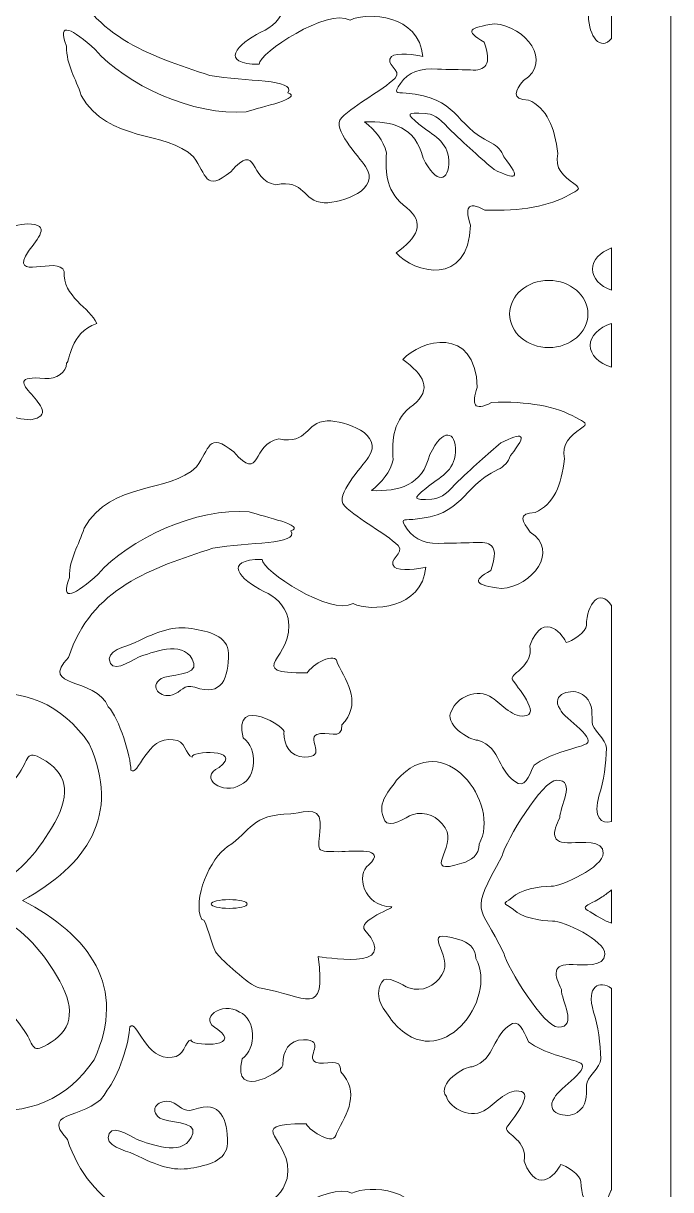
# Model space of a CAD drawing. Header units: centimetres. Extents: x 11.1 to 45, y -13.4 to 13.9.
# Drawn here: x 40.2 to 44.97, y -6.12 to 2.46 of the extents above; entities that cross this region are included whole.
import ezdxf

# ---------------------------------------------------------------- set-up
doc = ezdxf.new("R2010")
doc.units = ezdxf.units.CM
doc.header["$MEASUREMENT"] = 0
doc.layers.add('layer 1', color=7, linetype='Continuous')

msp = doc.modelspace()

# ---------------------------------------------------------------- linework, layer by layer
at = {"layer": 'layer 1', "color": 242, "lineweight": 9}
for points, knots in [([(28.66416, 13.34877), (28.66416, 13.34877), (28.66416, 13.9212), (28.66416, 13.9212), (28.66416, 13.9212), (28.66416, 13.9212), (44.96553, 13.9212), (44.96553, 13.9212), (44.96553, 13.9212), (44.96553, 13.9212), (44.96553, -13.3973), (44.96553, -13.3973), (44.96553, -13.3973), (44.96553, -13.3973), (28.66416, -13.3973), (28.66416, -13.3973), (28.66416, -13.3973), (28.66416, -13.3973), (28.66416, 13.34877), (28.66416, 13.34877)], [0, 0, 0, 0, 0.1666667, 0.1666667, 0.1666667, 0.1666667, 0.3333333, 0.3333333, 0.3333333, 0.3333333, 0.5, 0.5, 0.5, 0.5, 0.6666667, 0.6666667, 0.6666667, 0.6666667, 1, 1, 1, 1]), ([(44.52951, 2.34887), (44.45035, 2.25279), (44.36099, 2.36536), (44.36098, 2.51533), (44.36098, 2.51533), (44.36098, 2.55972), (44.24739, 2.64043), (44.21088, 2.64043), (44.21088, 2.64043), (44.20237, 2.60957), (44.04938, 2.38286), (43.94314, 2.66464), (43.94314, 2.66464), (43.97182, 2.81733), (43.80807, 2.86088), (43.81333, 2.91079), (43.81333, 2.91079), (43.81738, 2.92693), (44.01616, 3.14888), (43.92286, 3.17713), (43.92286, 3.17713), (43.8255, 3.20941), (43.73625, 3.09238), (43.66729, 3.04799), (43.66729, 3.04799), (43.55776, 2.9683), (43.39821, 3.05237), (43.37115, 3.14081), (43.37115, 3.14081), (43.29777, 3.23505), (43.50522, 3.36779), (43.56181, 3.35872), (43.56181, 3.35872), (43.74031, 3.41522), (43.7038, 3.60083), (43.85795, 3.67751), (43.85795, 3.67751), (43.9188, 3.70575), (43.95531, 3.57662), (43.9756, 3.54434), (43.9756, 3.54434), (44.08433, 3.45957), (44.26877, 3.42327), (44.3407, 3.39503), (44.3407, 3.39503), (44.46638, 3.36011), (44.19461, 3.20138), (44.16626, 3.13274), (44.16626, 3.13274), (44.08919, 3.01975), (44.25551, 2.97132), (44.33259, 3.02378), (44.33259, 3.02378), (44.4056, 3.07221), (44.40155, 3.14081), (44.40155, 3.22555), (44.40155, 3.22555), (44.40155, 3.278), (44.50702, 3.35467), (44.50702, 3.41924), (44.50702, 3.41924), (44.50702, 3.52416), (44.48674, 3.6654), (44.45428, 3.76225), (44.45428, 3.76225), (44.40795, 3.91594), (44.46269, 3.97367), (44.52951, 3.96176), (44.52951, 3.96176), (44.52951, 3.96176), (44.52951, 2.34887), (44.52951, 2.34887)], [0, 0, 0, 0, 0.0526316, 0.0526316, 0.0526316, 0.0526316, 0.1052632, 0.1052632, 0.1052632, 0.1052632, 0.1578947, 0.1578947, 0.1578947, 0.1578947, 0.2105263, 0.2105263, 0.2105263, 0.2105263, 0.2631579, 0.2631579, 0.2631579, 0.2631579, 0.3157895, 0.3157895, 0.3157895, 0.3157895, 0.3684211, 0.3684211, 0.3684211, 0.3684211, 0.4210526, 0.4210526, 0.4210526, 0.4210526, 0.4736842, 0.4736842, 0.4736842, 0.4736842, 0.5263158, 0.5263158, 0.5263158, 0.5263158, 0.5789474, 0.5789474, 0.5789474, 0.5789474, 0.6315789, 0.6315789, 0.6315789, 0.6315789, 0.6842105, 0.6842105, 0.6842105, 0.6842105, 0.7368421, 0.7368421, 0.7368421, 0.7368421, 0.7894737, 0.7894737, 0.7894737, 0.7894737, 0.8421053, 0.8421053, 0.8421053, 0.8421053, 0.8947368, 0.8947368, 0.8947368, 0.8947368, 1, 1, 1, 1]), ([(43.14083, 2.21725), (43.09629, 2.22999), (42.94358, 2.24912), (42.91176, 2.21725), (42.91176, 2.21725), (42.8545, 2.15989), (42.99448, 2.11527), (42.93721, 2.05791), (42.93721, 2.05791), (42.84177, 1.96231), (42.65088, 1.87308), (42.54271, 1.76472), (42.54271, 1.76472), (42.46635, 1.68825), (42.66997, 1.48428), (42.72088, 1.40781), (42.72088, 1.40781), (42.83541, 1.23571), (42.54907, 1.14011), (42.41545, 1.14011), (42.41545, 1.14011), (42.24633, 1.15371), (42.28353, 1.31475), (42.05912, 1.27396), (42.05912, 1.27396), (41.86185, 1.30403), (41.93187, 1.60192), (41.72825, 1.36956), (41.72825, 1.36956), (41.53651, 1.21236), (41.55193, 1.35328), (41.45464, 1.47791), (41.45464, 1.47791), (41.25102, 1.68188), (40.83107, 1.57351), (40.62745, 1.93044), (40.62745, 1.93044), (40.58927, 2.05791), (40.51928, 2.14713), (40.51928, 2.29374), (40.51928, 2.29374), (40.44663, 2.48602), (40.56631, 2.41725), (40.7306, 2.26747), (40.7306, 2.26747), (40.95238, 2.01347), (41.45491, 1.77658), (41.84278, 1.80934), (41.84278, 1.80934), (41.95732, 1.84757), (42.26274, 1.91132), (42.1482, 1.94956), (42.1482, 1.94956), (42.21199, 2.05333), (41.83231, 2.02994), (41.57554, 2.07703), (41.57554, 2.07703), (41.12376, 2.22362), (40.67836, 2.37021), (40.51292, 2.88011), (40.51292, 2.88011), (40.29091, 3.11217), (40.70755, 3.01705), (40.80562, 3.2434), (40.80562, 3.2434), (40.88574, 3.331), (40.97168, 3.60823), (40.97105, 3.70868), (40.97105, 3.70868), (41.02385, 3.76746), (41.09153, 3.45181), (41.28284, 3.48559), (41.28284, 3.48559), (41.37829, 3.48559), (41.37192, 3.60033), (41.42282, 3.61307), (41.42282, 3.61307), (41.4048, 3.5679), (41.80779, 3.54773), (41.62008, 3.68955), (41.62008, 3.68955), (41.46101, 3.76604), (41.6519, 3.89989), (41.77915, 3.81702), (41.77915, 3.81702), (41.89973, 3.76604), (41.90701, 3.54932), (41.79824, 3.47285), (41.79824, 3.47285), (41.71266, 3.14428), (42.13301, 3.39885), (42.0973, 3.43461), (42.0973, 3.43461), (42.0973, 3.52384), (42.14184, 3.61307), (42.25001, 3.61307), (42.25001, 3.61307), (42.42182, 3.61307), (42.26274, 3.48559), (42.33909, 3.44735), (42.33909, 3.44735), (42.40909, 3.41549), (42.52998, 3.49834), (42.52362, 3.37725), (42.52362, 3.37725), (42.66774, 3.2264), (42.57274, 3.07554), (42.49181, 2.92471), (42.49181, 2.92471), (42.4829, 2.824), (42.29923, 2.93831), (42.2691, 2.99483), (42.2691, 2.99483), (41.77857, 2.99483), (42.1867, 2.88648), (42.12912, 2.59329), (42.12912, 2.59329), (42.0973, 2.48495), (42.03367, 2.43396), (41.95095, 2.39571), (41.95095, 2.39571), (41.77279, 2.30648), (41.63917, 2.15989), (41.93823, 2.15989), (41.93823, 2.15989), (41.93446, 2.24284), (42.44029, 2.5743), (42.60634, 2.48495), (42.60634, 2.48495), (42.73471, 2.54643), (43.11766, 2.52495), (43.14083, 2.21725)], [0, 0, 0, 0, 0.0294118, 0.0294118, 0.0294118, 0.0294118, 0.0588235, 0.0588235, 0.0588235, 0.0588235, 0.0882353, 0.0882353, 0.0882353, 0.0882353, 0.1176471, 0.1176471, 0.1176471, 0.1176471, 0.1470588, 0.1470588, 0.1470588, 0.1470588, 0.1764706, 0.1764706, 0.1764706, 0.1764706, 0.2058824, 0.2058824, 0.2058824, 0.2058824, 0.2352941, 0.2352941, 0.2352941, 0.2352941, 0.2647059, 0.2647059, 0.2647059, 0.2647059, 0.2941176, 0.2941176, 0.2941176, 0.2941176, 0.3235294, 0.3235294, 0.3235294, 0.3235294, 0.3529412, 0.3529412, 0.3529412, 0.3529412, 0.3823529, 0.3823529, 0.3823529, 0.3823529, 0.4117647, 0.4117647, 0.4117647, 0.4117647, 0.4411765, 0.4411765, 0.4411765, 0.4411765, 0.4705882, 0.4705882, 0.4705882, 0.4705882, 0.5, 0.5, 0.5, 0.5, 0.5294118, 0.5294118, 0.5294118, 0.5294118, 0.5588235, 0.5588235, 0.5588235, 0.5588235, 0.5882353, 0.5882353, 0.5882353, 0.5882353, 0.6176471, 0.6176471, 0.6176471, 0.6176471, 0.6470588, 0.6470588, 0.6470588, 0.6470588, 0.6764706, 0.6764706, 0.6764706, 0.6764706, 0.7058824, 0.7058824, 0.7058824, 0.7058824, 0.7352941, 0.7352941, 0.7352941, 0.7352941, 0.7647059, 0.7647059, 0.7647059, 0.7647059, 0.7941176, 0.7941176, 0.7941176, 0.7941176, 0.8235294, 0.8235294, 0.8235294, 0.8235294, 0.8529412, 0.8529412, 0.8529412, 0.8529412, 0.8823529, 0.8823529, 0.8823529, 0.8823529, 0.9117647, 0.9117647, 0.9117647, 0.9117647, 0.9411765, 0.9411765, 0.9411765, 0.9411765, 1, 1, 1, 1]), ([(44.21795, 1.1989), (44.07785, 1.1181), (43.86104, 1.07592), (43.59824, 1.0879), (43.59824, 1.0879), (43.46382, 1.15922), (43.4509, 1.09824), (43.49318, 0.97712), (43.49318, 0.97712), (43.47924, 0.51681), (43.07366, 0.62662), (42.94574, 0.77218), (42.94574, 0.77218), (43.10061, 0.88297), (43.1633, 0.99376), (43.02316, 1.10451), (43.02316, 1.10451), (42.87358, 1.21306), (42.86374, 1.35832), (42.87386, 1.50885), (42.87386, 1.50885), (42.85174, 1.60023), (42.79461, 1.67409), (42.7135, 1.73594), (42.7135, 1.73594), (42.9191, 1.74346), (43.08686, 1.69918), (43.14481, 1.47007), (43.14481, 1.47007), (43.23813, 1.27069), (43.33932, 1.29473), (43.33212, 1.4524), (43.33212, 1.4524), (43.3256, 1.5958), (43.21805, 1.63416), (43.11354, 1.72036), (43.11354, 1.72036), (43.01995, 1.79758), (43.01682, 1.80701), (43.15791, 1.79825), (43.15791, 1.79825), (43.20717, 1.79519), (43.26135, 1.77223), (43.32729, 1.69164), (43.32729, 1.69164), (43.45338, 1.57095), (43.57395, 1.46213), (43.66621, 1.38519), (43.66621, 1.38519), (43.82313, 1.30942), (43.8729, 1.30833), (43.73788, 1.47832), (43.73788, 1.47832), (43.72218, 1.52679), (43.6892, 1.55976), (43.64438, 1.58154), (43.64438, 1.58154), (43.36082, 1.71928), (43.40906, 1.91481), (43.01815, 1.94789), (43.01815, 1.94789), (42.94375, 1.95419), (42.92535, 1.93945), (42.97724, 2.01887), (42.97724, 2.01887), (43.03207, 2.1028), (43.12655, 2.13284), (43.24987, 2.12368), (43.24987, 2.12368), (43.33098, 2.12182), (43.41208, 2.11997), (43.49318, 2.11813), (43.49318, 2.11813), (43.60032, 2.10899), (43.65463, 2.15517), (43.59271, 2.32308), (43.59271, 2.32308), (43.44952, 2.40723), (43.47533, 2.42695), (43.67013, 2.45727), (43.67013, 2.45727), (43.89832, 2.4385), (44.09979, 2.18), (43.8829, 2.04059), (43.8829, 2.04059), (43.82167, 1.96652), (43.78742, 1.9011), (43.91897, 1.89658), (43.91897, 1.89658), (44.05511, 1.83841), (44.11375, 1.69229), (44.13462, 1.50332), (44.13462, 1.50332), (44.10943, 1.39084), (44.17799, 1.33474), (44.2533, 1.28269), (44.2533, 1.28269), (44.31631, 1.23912), (44.28232, 1.23604), (44.21795, 1.1989)], [0, 0, 0, 0, 0.0384615, 0.0384615, 0.0384615, 0.0384615, 0.0769231, 0.0769231, 0.0769231, 0.0769231, 0.1153846, 0.1153846, 0.1153846, 0.1153846, 0.1538462, 0.1538462, 0.1538462, 0.1538462, 0.1923077, 0.1923077, 0.1923077, 0.1923077, 0.2307692, 0.2307692, 0.2307692, 0.2307692, 0.2692308, 0.2692308, 0.2692308, 0.2692308, 0.3076923, 0.3076923, 0.3076923, 0.3076923, 0.3461538, 0.3461538, 0.3461538, 0.3461538, 0.3846154, 0.3846154, 0.3846154, 0.3846154, 0.4230769, 0.4230769, 0.4230769, 0.4230769, 0.4615385, 0.4615385, 0.4615385, 0.4615385, 0.5, 0.5, 0.5, 0.5, 0.5384615, 0.5384615, 0.5384615, 0.5384615, 0.5769231, 0.5769231, 0.5769231, 0.5769231, 0.6153846, 0.6153846, 0.6153846, 0.6153846, 0.6538462, 0.6538462, 0.6538462, 0.6538462, 0.6923077, 0.6923077, 0.6923077, 0.6923077, 0.7307692, 0.7307692, 0.7307692, 0.7307692, 0.7692308, 0.7692308, 0.7692308, 0.7692308, 0.8076923, 0.8076923, 0.8076923, 0.8076923, 0.8461538, 0.8461538, 0.8461538, 0.8461538, 0.8846154, 0.8846154, 0.8846154, 0.8846154, 0.9230769, 0.9230769, 0.9230769, 0.9230769, 1, 1, 1, 1]), ([(40.74233, 0.25432), (40.54064, 0.18438), (40.54773, -0.02787), (40.5196, -0.03923), (40.5196, -0.03923), (40.5224, -0.10294), (40.44282, -0.16057), (40.36151, -0.15211), (40.36151, -0.15211), (39.93244, -0.10744), (40.55802, -0.40285), (40.2579, -0.45464), (40.2579, -0.45464), (40.12427, -0.45464), (40.00733, -0.38264), (39.88483, -0.34387), (39.88483, -0.34387), (39.81244, -0.32172), (39.81244, -0.39372), (39.85142, -0.43249), (39.85142, -0.43249), (39.93494, -0.51558), (40.03517, -0.55435), (39.84029, -0.55435), (39.84029, -0.55435), (39.54502, -0.59883), (39.32962, -0.49554), (39.17767, -0.34942), (39.17767, -0.34942), (39.02326, -0.21802), (38.93016, 0.07827), (38.67653, 0.1214), (38.67653, 0.1214), (38.31803, 0.30825), (38.44807, 0.29333), (38.65983, 0.38726), (38.65983, 0.38726), (38.79532, 0.50541), (38.93638, 0.60697), (39.07187, 0.72514), (39.07187, 0.72514), (39.16097, 0.80822), (39.23335, 1.03532), (39.38926, 1.04639), (39.38926, 1.04639), (39.57487, 1.09638), (39.76048, 1.1334), (39.94609, 1.07962), (39.94609, 1.07962), (40.0296, 1.08517), (39.80131, 0.99655), (39.85142, 0.89683), (39.85142, 0.89683), (39.85699, 0.88576), (40.14097, 0.98547), (40.23006, 0.98547), (40.23006, 0.98547), (40.41938, 0.98547), (40.30245, 0.87468), (40.24119, 0.78607), (40.24119, 0.78607), (40.08529, 0.55342), (40.46392, 0.75837), (40.5029, 0.63651), (40.5029, 0.63651), (40.48898, 0.45094), (40.69685, 0.36602), (40.74233, 0.25432)], [0, 0, 0, 0, 0.0555556, 0.0555556, 0.0555556, 0.0555556, 0.1111111, 0.1111111, 0.1111111, 0.1111111, 0.1666667, 0.1666667, 0.1666667, 0.1666667, 0.2222222, 0.2222222, 0.2222222, 0.2222222, 0.2777778, 0.2777778, 0.2777778, 0.2777778, 0.3333333, 0.3333333, 0.3333333, 0.3333333, 0.3888889, 0.3888889, 0.3888889, 0.3888889, 0.4444444, 0.4444444, 0.4444444, 0.4444444, 0.5, 0.5, 0.5, 0.5, 0.5555556, 0.5555556, 0.5555556, 0.5555556, 0.6111111, 0.6111111, 0.6111111, 0.6111111, 0.6666667, 0.6666667, 0.6666667, 0.6666667, 0.7222222, 0.7222222, 0.7222222, 0.7222222, 0.7777778, 0.7777778, 0.7777778, 0.7777778, 0.8333333, 0.8333333, 0.8333333, 0.8333333, 0.8888889, 0.8888889, 0.8888889, 0.8888889, 1, 1, 1, 1]), ([(44.52951, 0.49755), (44.44577, 0.52935), (44.38955, 0.58717), (44.38955, 0.65301), (44.38955, 0.65301), (44.38955, 0.71885), (44.44577, 0.77671), (44.52951, 0.8085), (44.52951, 0.8085), (44.52951, 0.8085), (44.52951, 0.49755), (44.52951, 0.49755)], [0, 0, 0, 0, 0.25, 0.25, 0.25, 0.25, 0.5, 0.5, 0.5, 0.5, 1, 1, 1, 1]), ([(44.06846, 0.57055), (44.22717, 0.57055), (44.35662, 0.45942), (44.35662, 0.32314), (44.35662, 0.32314), (44.35662, 0.18687), (44.22717, 0.07575), (44.06846, 0.07575), (44.06846, 0.07575), (43.90976, 0.07575), (43.78031, 0.18687), (43.78031, 0.32314), (43.78031, 0.32314), (43.78031, 0.45942), (43.90976, 0.57055), (44.06846, 0.57055)], [0, 0, 0, 0, 0.2, 0.2, 0.2, 0.2, 0.4, 0.4, 0.4, 0.4, 0.6, 0.6, 0.6, 0.6, 1, 1, 1, 1]), ([(44.26734, -0.43852), (44.12725, -0.35772), (43.91044, -0.31553), (43.64764, -0.3275), (43.64764, -0.3275), (43.51322, -0.39882), (43.5003, -0.33784), (43.54258, -0.21673), (43.54258, -0.21673), (43.52864, 0.24357), (43.12306, 0.13379), (42.99514, -0.01178), (42.99514, -0.01178), (43.15001, -0.12257), (43.2127, -0.23337), (43.07256, -0.34412), (43.07256, -0.34412), (42.92297, -0.45267), (42.91314, -0.59792), (42.92325, -0.74846), (42.92325, -0.74846), (42.90114, -0.83984), (42.844, -0.91369), (42.76289, -0.97556), (42.76289, -0.97556), (42.9685, -0.98306), (43.13626, -0.9388), (43.19421, -0.70969), (43.19421, -0.70969), (43.28752, -0.51029), (43.38872, -0.53435), (43.38152, -0.69199), (43.38152, -0.69199), (43.375, -0.83541), (43.26745, -0.87378), (43.16294, -0.95998), (43.16294, -0.95998), (43.06934, -1.0372), (43.06622, -1.04661), (43.20731, -1.03786), (43.20731, -1.03786), (43.25657, -1.0348), (43.31075, -1.01185), (43.37669, -0.93125), (43.37669, -0.93125), (43.50278, -0.81055), (43.62335, -0.70173), (43.7156, -0.62479), (43.7156, -0.62479), (43.87252, -0.54904), (43.92229, -0.54795), (43.78727, -0.71794), (43.78727, -0.71794), (43.77158, -0.7664), (43.7386, -0.79937), (43.69378, -0.82114), (43.69378, -0.82114), (43.41022, -0.95889), (43.45845, -1.15443), (43.06755, -1.18751), (43.06755, -1.18751), (42.99315, -1.19379), (42.97475, -1.17907), (43.02664, -1.25848), (43.02664, -1.25848), (43.08147, -1.34242), (43.17595, -1.37244), (43.29927, -1.36328), (43.29927, -1.36328), (43.38038, -1.36143), (43.46148, -1.35958), (43.54258, -1.35775), (43.54258, -1.35775), (43.64972, -1.34861), (43.70403, -1.39479), (43.64211, -1.56269), (43.64211, -1.56269), (43.49892, -1.64684), (43.52473, -1.66656), (43.71953, -1.69688), (43.71953, -1.69688), (43.94771, -1.67812), (44.14918, -1.41962), (43.9323, -1.28021), (43.9323, -1.28021), (43.87107, -1.20611), (43.83682, -1.14072), (43.96836, -1.13619), (43.96836, -1.13619), (44.10451, -1.07803), (44.16314, -0.93191), (44.18402, -0.74294), (44.18402, -0.74294), (44.15883, -0.63047), (44.22739, -0.57434), (44.3027, -0.52229), (44.3027, -0.52229), (44.36571, -0.47874), (44.33172, -0.47565), (44.26734, -0.43852)], [0, 0, 0, 0, 0.0384615, 0.0384615, 0.0384615, 0.0384615, 0.0769231, 0.0769231, 0.0769231, 0.0769231, 0.1153846, 0.1153846, 0.1153846, 0.1153846, 0.1538462, 0.1538462, 0.1538462, 0.1538462, 0.1923077, 0.1923077, 0.1923077, 0.1923077, 0.2307692, 0.2307692, 0.2307692, 0.2307692, 0.2692308, 0.2692308, 0.2692308, 0.2692308, 0.3076923, 0.3076923, 0.3076923, 0.3076923, 0.3461538, 0.3461538, 0.3461538, 0.3461538, 0.3846154, 0.3846154, 0.3846154, 0.3846154, 0.4230769, 0.4230769, 0.4230769, 0.4230769, 0.4615385, 0.4615385, 0.4615385, 0.4615385, 0.5, 0.5, 0.5, 0.5, 0.5384615, 0.5384615, 0.5384615, 0.5384615, 0.5769231, 0.5769231, 0.5769231, 0.5769231, 0.6153846, 0.6153846, 0.6153846, 0.6153846, 0.6538462, 0.6538462, 0.6538462, 0.6538462, 0.6923077, 0.6923077, 0.6923077, 0.6923077, 0.7307692, 0.7307692, 0.7307692, 0.7307692, 0.7692308, 0.7692308, 0.7692308, 0.7692308, 0.8076923, 0.8076923, 0.8076923, 0.8076923, 0.8461538, 0.8461538, 0.8461538, 0.8461538, 0.8846154, 0.8846154, 0.8846154, 0.8846154, 0.9230769, 0.9230769, 0.9230769, 0.9230769, 1, 1, 1, 1]), ([(44.52951, -0.06904), (44.43676, -0.03883), (44.37309, 0.02216), (44.37309, 0.09224), (44.37309, 0.09224), (44.37309, 0.16231), (44.43676, 0.22333), (44.52951, 0.25353), (44.52951, 0.25353), (44.52951, 0.25353), (44.52951, -0.06904), (44.52951, -0.06904)], [0, 0, 0, 0, 0.25, 0.25, 0.25, 0.25, 0.5, 0.5, 0.5, 0.5, 1, 1, 1, 1]), ([(43.16279, -1.53933), (43.11825, -1.55207), (42.96554, -1.5712), (42.93372, -1.53933), (42.93372, -1.53933), (42.87645, -1.48197), (43.01644, -1.43735), (42.95917, -1.37999), (42.95917, -1.37999), (42.86373, -1.28439), (42.67284, -1.19515), (42.56467, -1.08679), (42.56467, -1.08679), (42.48831, -1.01032), (42.69192, -0.80636), (42.74283, -0.72987), (42.74283, -0.72987), (42.85737, -0.55779), (42.57103, -0.46219), (42.4374, -0.46219), (42.4374, -0.46219), (42.26828, -0.47579), (42.30548, -0.63683), (42.08108, -0.59604), (42.08108, -0.59604), (41.8838, -0.62612), (41.95383, -0.924), (41.7502, -0.69164), (41.7502, -0.69164), (41.55847, -0.53444), (41.57388, -0.67535), (41.47659, -0.79999), (41.47659, -0.79999), (41.27298, -1.00394), (40.85302, -0.89558), (40.64941, -1.25251), (40.64941, -1.25251), (40.61123, -1.37999), (40.54123, -1.46922), (40.54123, -1.61581), (40.54123, -1.61581), (40.46859, -1.80811), (40.58826, -1.73933), (40.75256, -1.58956), (40.75256, -1.58956), (40.97434, -1.33555), (41.47687, -1.09866), (41.86473, -1.13142), (41.86473, -1.13142), (41.97927, -1.16965), (42.2847, -1.2334), (42.17016, -1.27164), (42.17016, -1.27164), (42.23394, -1.37541), (41.85426, -1.35203), (41.59749, -1.3991), (41.59749, -1.3991), (41.14572, -1.5457), (40.70031, -1.69229), (40.53487, -2.20217), (40.53487, -2.20217), (40.31287, -2.43425), (40.7295, -2.33914), (40.82757, -2.56548), (40.82757, -2.56548), (40.90769, -2.65308), (40.99363, -2.93032), (40.99301, -3.03074), (40.99301, -3.03074), (41.04581, -3.08953), (41.11349, -2.77389), (41.30479, -2.80767), (41.30479, -2.80767), (41.40024, -2.80767), (41.39387, -2.92241), (41.44478, -2.93515), (41.44478, -2.93515), (41.42676, -2.88999), (41.82974, -2.8698), (41.64203, -3.01164), (41.64203, -3.01164), (41.48296, -3.08811), (41.67385, -3.22195), (41.80111, -3.13909), (41.80111, -3.13909), (41.92169, -3.08811), (41.92896, -2.8714), (41.8202, -2.79493), (41.8202, -2.79493), (41.73462, -2.46636), (42.15497, -2.72091), (42.11926, -2.75668), (42.11926, -2.75668), (42.11926, -2.84592), (42.1638, -2.93515), (42.27197, -2.93515), (42.27197, -2.93515), (42.44377, -2.93515), (42.2847, -2.80767), (42.36105, -2.76943), (42.36105, -2.76943), (42.43104, -2.73757), (42.55194, -2.82042), (42.54558, -2.69932), (42.54558, -2.69932), (42.68969, -2.54847), (42.59469, -2.39762), (42.51376, -2.2468), (42.51376, -2.2468), (42.50485, -2.14608), (42.32118, -2.2604), (42.29106, -2.31691), (42.29106, -2.31691), (41.80052, -2.31689), (42.20865, -2.20854), (42.15107, -1.91536), (42.15107, -1.91536), (42.11926, -1.80701), (42.05562, -1.75604), (41.97291, -1.71778), (41.97291, -1.71778), (41.79474, -1.62856), (41.66112, -1.48197), (41.96018, -1.48197), (41.96018, -1.48197), (41.95641, -1.56492), (42.46224, -1.89638), (42.62829, -1.80701), (42.62829, -1.80701), (42.75666, -1.86851), (43.13961, -1.84704), (43.16279, -1.53933)], [0, 0, 0, 0, 0.0294118, 0.0294118, 0.0294118, 0.0294118, 0.0588235, 0.0588235, 0.0588235, 0.0588235, 0.0882353, 0.0882353, 0.0882353, 0.0882353, 0.1176471, 0.1176471, 0.1176471, 0.1176471, 0.1470588, 0.1470588, 0.1470588, 0.1470588, 0.1764706, 0.1764706, 0.1764706, 0.1764706, 0.2058824, 0.2058824, 0.2058824, 0.2058824, 0.2352941, 0.2352941, 0.2352941, 0.2352941, 0.2647059, 0.2647059, 0.2647059, 0.2647059, 0.2941176, 0.2941176, 0.2941176, 0.2941176, 0.3235294, 0.3235294, 0.3235294, 0.3235294, 0.3529412, 0.3529412, 0.3529412, 0.3529412, 0.3823529, 0.3823529, 0.3823529, 0.3823529, 0.4117647, 0.4117647, 0.4117647, 0.4117647, 0.4411765, 0.4411765, 0.4411765, 0.4411765, 0.4705882, 0.4705882, 0.4705882, 0.4705882, 0.5, 0.5, 0.5, 0.5, 0.5294118, 0.5294118, 0.5294118, 0.5294118, 0.5588235, 0.5588235, 0.5588235, 0.5588235, 0.5882353, 0.5882353, 0.5882353, 0.5882353, 0.6176471, 0.6176471, 0.6176471, 0.6176471, 0.6470588, 0.6470588, 0.6470588, 0.6470588, 0.6764706, 0.6764706, 0.6764706, 0.6764706, 0.7058824, 0.7058824, 0.7058824, 0.7058824, 0.7352941, 0.7352941, 0.7352941, 0.7352941, 0.7647059, 0.7647059, 0.7647059, 0.7647059, 0.7941176, 0.7941176, 0.7941176, 0.7941176, 0.8235294, 0.8235294, 0.8235294, 0.8235294, 0.8529412, 0.8529412, 0.8529412, 0.8529412, 0.8823529, 0.8823529, 0.8823529, 0.8823529, 0.9117647, 0.9117647, 0.9117647, 0.9117647, 0.9411765, 0.9411765, 0.9411765, 0.9411765, 1, 1, 1, 1]), ([(44.52951, -1.82125), (44.44715, -1.69029), (44.34612, -1.80748), (44.34612, -1.96695), (44.34612, -1.96695), (44.34612, -2.01132), (44.23253, -2.09203), (44.19602, -2.09203), (44.19602, -2.09203), (44.18751, -2.06117), (44.03452, -1.83446), (43.92828, -2.11625), (43.92828, -2.11625), (43.95696, -2.26893), (43.79321, -2.31248), (43.79847, -2.36239), (43.79847, -2.36239), (43.80252, -2.37855), (44.0013, -2.60048), (43.90799, -2.62873), (43.90799, -2.62873), (43.81064, -2.66101), (43.72139, -2.544), (43.65242, -2.49961), (43.65242, -2.49961), (43.5429, -2.41992), (43.38334, -2.50397), (43.35629, -2.59241), (43.35629, -2.59241), (43.28291, -2.68667), (43.49036, -2.8194), (43.54695, -2.81032), (43.54695, -2.81032), (43.72545, -2.86682), (43.68894, -3.05245), (43.84309, -3.12911), (43.84309, -3.12911), (43.90394, -3.15737), (43.94045, -3.02822), (43.96073, -2.99594), (43.96073, -2.99594), (44.06947, -2.91119), (44.25391, -2.87487), (44.32583, -2.84664), (44.32583, -2.84664), (44.45152, -2.81171), (44.17975, -2.65298), (44.1514, -2.58434), (44.1514, -2.58434), (44.07433, -2.47135), (44.24064, -2.42292), (44.31772, -2.4754), (44.31772, -2.4754), (44.39074, -2.52381), (44.38669, -2.59241), (44.38669, -2.67715), (44.38669, -2.67715), (44.38669, -2.72962), (44.49216, -2.80629), (44.49216, -2.87084), (44.49216, -2.87084), (44.49216, -2.97578), (44.47188, -3.117), (44.43942, -3.21385), (44.43942, -3.21385), (44.38969, -3.37881), (44.45639, -3.43326), (44.52951, -3.40964), (44.52951, -3.40964), (44.52951, -3.40964), (44.52951, -1.82125), (44.52951, -1.82125)], [0, 0, 0, 0, 0.0526316, 0.0526316, 0.0526316, 0.0526316, 0.1052632, 0.1052632, 0.1052632, 0.1052632, 0.1578947, 0.1578947, 0.1578947, 0.1578947, 0.2105263, 0.2105263, 0.2105263, 0.2105263, 0.2631579, 0.2631579, 0.2631579, 0.2631579, 0.3157895, 0.3157895, 0.3157895, 0.3157895, 0.3684211, 0.3684211, 0.3684211, 0.3684211, 0.4210526, 0.4210526, 0.4210526, 0.4210526, 0.4736842, 0.4736842, 0.4736842, 0.4736842, 0.5263158, 0.5263158, 0.5263158, 0.5263158, 0.5789474, 0.5789474, 0.5789474, 0.5789474, 0.6315789, 0.6315789, 0.6315789, 0.6315789, 0.6842105, 0.6842105, 0.6842105, 0.6842105, 0.7368421, 0.7368421, 0.7368421, 0.7368421, 0.7894737, 0.7894737, 0.7894737, 0.7894737, 0.8421053, 0.8421053, 0.8421053, 0.8421053, 0.8947368, 0.8947368, 0.8947368, 0.8947368, 1, 1, 1, 1]), ([(41.44217, -1.9904), (41.31222, -1.9682), (41.19862, -2.00649), (41.02425, -2.09382), (41.02425, -2.09382), (40.96144, -2.12363), (40.79616, -2.15011), (40.84244, -2.24613), (40.84244, -2.24613), (40.8788, -2.31897), (41.03086, -2.20308), (41.06722, -2.19316), (41.06722, -2.19316), (41.18292, -2.15672), (41.40109, -2.07065), (41.45729, -2.24613), (41.45729, -2.24613), (41.48704, -2.33554), (41.26887, -2.32561), (41.21598, -2.35871), (41.21598, -2.35871), (41.12342, -2.42163), (41.21267, -2.5044), (41.29862, -2.47792), (41.29862, -2.47792), (41.36473, -2.45804), (41.38126, -2.39514), (41.4639, -2.42163), (41.4639, -2.42163), (41.66585, -2.49664), (41.71347, -2.34896), (41.7119, -2.17348), (41.7119, -2.17348), (41.71075, -2.0427), (41.56072, -2.01066), (41.44217, -1.9904)], [0, 0, 0, 0, 0.1, 0.1, 0.1, 0.1, 0.2, 0.2, 0.2, 0.2, 0.3, 0.3, 0.3, 0.3, 0.4, 0.4, 0.4, 0.4, 0.5, 0.5, 0.5, 0.5, 0.6, 0.6, 0.6, 0.6, 0.7, 0.7, 0.7, 0.7, 0.8, 0.8, 0.8, 0.8, 1, 1, 1, 1]), ([(38.93535, -3.98497), (38.9308, -4.03884), (39.4065, -4.50882), (39.45598, -4.49607), (39.45598, -4.49607), (39.71398, -4.59334), (39.9024, -4.49881), (39.73749, -4.2633), (39.73749, -4.2633), (39.71517, -4.24198), (39.54466, -4.14683), (39.52763, -4.12889), (39.52763, -4.12889), (39.60878, -3.98993), (39.85905, -4.04305), (39.96814, -4.09906), (39.96814, -4.09906), (40.18048, -4.17355), (40.32493, -4.34156), (40.44663, -4.54089), (40.44663, -4.54089), (40.58549, -4.76998), (40.57182, -4.92864), (40.40657, -5.03278), (40.40657, -5.03278), (40.25775, -5.12656), (40.28928, -5.0671), (40.20952, -4.94692), (40.20952, -4.94692), (39.9843, -4.60761), (39.74452, -4.61573), (39.53372, -4.83481), (39.53372, -4.83481), (39.38828, -5.14916), (39.4263, -5.40227), (39.86791, -5.52064), (39.86791, -5.52064), (40.24148, -5.57779), (40.52405, -5.4526), (40.72376, -5.16139), (40.72376, -5.16139), (40.96852, -4.62451), (40.69, -4.24616), (40.19713, -3.98998), (40.19713, -3.98998), (40.66702, -3.73422), (40.92581, -3.36144), (40.68717, -2.83798), (40.68717, -2.83798), (40.48746, -2.54679), (40.20489, -2.42158), (39.83132, -2.47873), (39.83132, -2.47873), (39.38971, -2.5971), (39.35169, -2.85021), (39.49712, -3.16456), (39.49712, -3.16456), (39.70793, -3.38364), (39.94771, -3.39176), (40.17293, -3.05245), (40.17293, -3.05245), (40.25269, -2.93228), (40.22116, -2.87281), (40.36998, -2.96659), (40.36998, -2.96659), (40.53523, -3.07073), (40.5489, -3.22941), (40.41004, -3.45848), (40.41004, -3.45848), (40.29571, -3.64576), (40.16128, -3.80541), (39.96936, -3.88581), (39.96936, -3.88581), (39.82721, -3.97672), (39.60651, -4.02997), (39.52848, -3.90807), (39.52848, -3.90807), (39.54128, -3.89505), (39.68557, -3.75071), (39.7009, -3.73609), (39.7009, -3.73609), (39.8715, -3.49244), (39.71047, -3.39967), (39.44477, -3.51406), (39.44477, -3.51406), (39.40426, -3.49885), (38.93783, -3.9358), (38.93535, -3.98497)], [0, 0, 0, 0, 0.0434783, 0.0434783, 0.0434783, 0.0434783, 0.0869565, 0.0869565, 0.0869565, 0.0869565, 0.1304348, 0.1304348, 0.1304348, 0.1304348, 0.173913, 0.173913, 0.173913, 0.173913, 0.2173913, 0.2173913, 0.2173913, 0.2173913, 0.2608696, 0.2608696, 0.2608696, 0.2608696, 0.3043478, 0.3043478, 0.3043478, 0.3043478, 0.3478261, 0.3478261, 0.3478261, 0.3478261, 0.3913043, 0.3913043, 0.3913043, 0.3913043, 0.4347826, 0.4347826, 0.4347826, 0.4347826, 0.4782609, 0.4782609, 0.4782609, 0.4782609, 0.5217391, 0.5217391, 0.5217391, 0.5217391, 0.5652174, 0.5652174, 0.5652174, 0.5652174, 0.6086957, 0.6086957, 0.6086957, 0.6086957, 0.6521739, 0.6521739, 0.6521739, 0.6521739, 0.6956522, 0.6956522, 0.6956522, 0.6956522, 0.7391304, 0.7391304, 0.7391304, 0.7391304, 0.7826087, 0.7826087, 0.7826087, 0.7826087, 0.826087, 0.826087, 0.826087, 0.826087, 0.8695652, 0.8695652, 0.8695652, 0.8695652, 0.9130435, 0.9130435, 0.9130435, 0.9130435, 1, 1, 1, 1]), ([(43.42971, -3.71656), (43.49799, -3.69546), (43.55601, -3.65615), (43.55601, -3.57593), (43.55601, -3.57593), (43.72114, -3.28103), (43.30009, -2.70504), (42.94918, -3.10496), (42.94918, -3.10496), (42.87916, -3.20778), (42.79914, -3.27744), (42.86249, -3.40347), (42.86249, -3.40347), (42.89249, -3.46648), (43.02253, -3.37361), (43.06254, -3.36035), (43.06254, -3.36035), (43.1659, -3.32718), (43.2526, -3.37361), (43.30594, -3.45653), (43.30594, -3.45653), (43.40255, -3.60069), (43.1146, -3.81392), (43.42971, -3.71656)], [0, 0, 0, 0, 0.1428571, 0.1428571, 0.1428571, 0.1428571, 0.2857143, 0.2857143, 0.2857143, 0.2857143, 0.4285714, 0.4285714, 0.4285714, 0.4285714, 0.5714286, 0.5714286, 0.5714286, 0.5714286, 0.7142857, 0.7142857, 0.7142857, 0.7142857, 1, 1, 1, 1]), ([(44.46987, -3.64284), (44.46987, -3.54325), (44.30718, -3.56503), (44.23522, -3.56503), (44.23522, -3.56503), (44.07458, -3.57546), (44.09754, -3.48416), (44.15075, -3.38142), (44.15075, -3.38142), (44.14449, -3.30672), (44.27589, -3.10444), (44.12572, -3.10444), (44.12572, -3.10444), (44.02268, -3.10444), (43.75283, -3.55259), (43.72525, -3.66084), (43.72525, -3.66084), (43.48094, -4.11257), (43.5551, -3.99726), (43.73701, -4.37766), (43.73701, -4.37766), (43.76459, -4.4859), (44.03443, -4.92228), (44.13748, -4.92228), (44.13748, -4.92228), (44.28765, -4.92228), (44.15625, -4.71998), (44.1625, -4.6453), (44.1625, -4.6453), (44.10929, -4.54257), (44.08634, -4.45127), (44.24697, -4.46168), (44.24697, -4.46168), (44.31894, -4.46168), (44.48163, -4.48347), (44.48163, -4.38387), (44.48163, -4.38387), (44.48163, -4.28179), (44.17542, -4.14113), (44.0968, -4.14113), (44.0968, -4.14113), (44.00921, -4.14113), (43.86841, -4.11622), (43.80897, -4.05709), (43.80897, -4.05709), (43.73455, -4.00186), (43.72316, -4.02458), (43.79721, -3.96961), (43.79721, -3.96961), (43.85666, -3.91048), (43.99745, -3.8856), (44.08505, -3.8856), (44.08505, -3.8856), (44.16366, -3.8856), (44.46987, -3.74491), (44.46987, -3.64284)], [0, 0, 0, 0, 0.0666667, 0.0666667, 0.0666667, 0.0666667, 0.1333333, 0.1333333, 0.1333333, 0.1333333, 0.2, 0.2, 0.2, 0.2, 0.2666667, 0.2666667, 0.2666667, 0.2666667, 0.3333333, 0.3333333, 0.3333333, 0.3333333, 0.4, 0.4, 0.4, 0.4, 0.4666667, 0.4666667, 0.4666667, 0.4666667, 0.5333333, 0.5333333, 0.5333333, 0.5333333, 0.6, 0.6, 0.6, 0.6, 0.6666667, 0.6666667, 0.6666667, 0.6666667, 0.7333333, 0.7333333, 0.7333333, 0.7333333, 0.8, 0.8, 0.8, 0.8, 0.8666667, 0.8666667, 0.8666667, 0.8666667, 1, 1, 1, 1]), ([(41.5146, -4.12969), (41.44351, -3.98352), (41.5782, -3.67621), (41.70541, -3.59377), (41.70541, -3.59377), (41.87752, -3.48133), (41.885, -3.35391), (42.16935, -3.35391), (42.16935, -3.35391), (42.22173, -3.35391), (42.38635, -3.28645), (42.38635, -3.41388), (42.38635, -3.41388), (42.38635, -3.62375), (42.31901, -3.63125), (42.52104, -3.63125), (42.52104, -3.63125), (42.64077, -3.63125), (42.88022, -3.59377), (42.74553, -3.72869), (42.74553, -3.72869), (42.64325, -3.79614), (42.7081, -4.036), (42.91015, -4.036), (42.91015, -4.036), (42.95505, -4.036), (42.64825, -4.14093), (42.7156, -4.20839), (42.7156, -4.20839), (42.99545, -4.52069), (42.38735, -4.39994), (42.37139, -4.40327), (42.37139, -4.40327), (42.43398, -4.86729), (42.27637, -4.6883), (41.95234, -4.63562), (41.95234, -4.63562), (41.885, -4.63562), (41.69044, -4.44824), (41.63806, -4.39576), (41.63806, -4.39576), (41.5782, -4.33581), (41.55575, -4.11844), (41.5146, -4.12969)], [0, 0, 0, 0, 0.0833333, 0.0833333, 0.0833333, 0.0833333, 0.1666667, 0.1666667, 0.1666667, 0.1666667, 0.25, 0.25, 0.25, 0.25, 0.3333333, 0.3333333, 0.3333333, 0.3333333, 0.4166667, 0.4166667, 0.4166667, 0.4166667, 0.5, 0.5, 0.5, 0.5, 0.5833333, 0.5833333, 0.5833333, 0.5833333, 0.6666667, 0.6666667, 0.6666667, 0.6666667, 0.75, 0.75, 0.75, 0.75, 0.8333333, 0.8333333, 0.8333333, 0.8333333, 1, 1, 1, 1]), ([(44.52951, -3.91299), (44.50846, -3.93074), (44.48601, -3.94788), (44.46143, -3.96368), (44.46143, -3.96368), (44.30754, -4.06255), (44.27178, -4.01443), (44.49078, -4.14272), (44.49078, -4.14272), (44.50314, -4.1454), (44.5161, -4.15038), (44.52951, -4.15711), (44.52951, -4.15711), (44.52951, -4.15711), (44.52951, -3.91299), (44.52951, -3.91299)], [0, 0, 0, 0, 0.2, 0.2, 0.2, 0.2, 0.4, 0.4, 0.4, 0.4, 0.6, 0.6, 0.6, 0.6, 1, 1, 1, 1]), ([(41.71734, -3.98368), (41.79019, -3.98368), (41.84962, -3.99823), (41.84962, -4.01607), (41.84962, -4.01607), (41.84962, -4.0339), (41.79019, -4.04847), (41.71734, -4.04847), (41.71734, -4.04847), (41.64449, -4.04847), (41.58506, -4.0339), (41.58506, -4.01607), (41.58506, -4.01607), (41.58506, -3.99823), (41.64449, -3.98368), (41.71734, -3.98368)], [0, 0, 0, 0, 0.2, 0.2, 0.2, 0.2, 0.4, 0.4, 0.4, 0.4, 0.6, 0.6, 0.6, 0.6, 1, 1, 1, 1]), ([(43.40619, -4.27663), (43.47448, -4.29772), (43.5325, -4.33703), (43.5325, -4.41725), (43.5325, -4.41725), (43.69762, -4.71215), (43.27657, -5.28814), (42.92566, -4.88822), (42.92566, -4.88822), (42.85565, -4.78539), (42.77562, -4.71574), (42.83897, -4.58971), (42.83897, -4.58971), (42.86898, -4.5267), (42.99902, -4.61957), (43.03903, -4.63283), (43.03903, -4.63283), (43.14239, -4.66601), (43.22908, -4.61957), (43.28243, -4.53665), (43.28243, -4.53665), (43.37904, -4.39249), (43.09108, -4.17927), (43.40619, -4.27663)], [0, 0, 0, 0, 0.1428571, 0.1428571, 0.1428571, 0.1428571, 0.2857143, 0.2857143, 0.2857143, 0.2857143, 0.4285714, 0.4285714, 0.4285714, 0.4285714, 0.5714286, 0.5714286, 0.5714286, 0.5714286, 0.7142857, 0.7142857, 0.7142857, 0.7142857, 1, 1, 1, 1]), ([(44.52951, -6.11796), (44.52773, -6.12086), (44.5259, -6.12369), (44.52402, -6.12644), (44.52402, -6.12644), (44.43883, -6.36904), (44.30496, -6.2414), (44.30495, -6.05783), (44.30495, -6.05783), (44.30495, -6.01346), (44.19136, -5.93275), (44.15486, -5.93275), (44.15486, -5.93275), (44.14634, -5.96361), (43.99335, -6.19031), (43.88711, -5.90852), (43.88711, -5.90852), (43.91579, -5.75585), (43.75204, -5.7123), (43.75731, -5.66238), (43.75731, -5.66238), (43.76136, -5.64623), (43.96014, -5.4243), (43.86683, -5.39604), (43.86683, -5.39604), (43.76947, -5.36377), (43.68022, -5.48078), (43.61126, -5.52517), (43.61126, -5.52517), (43.50174, -5.60486), (43.34218, -5.5208), (43.31513, -5.43237), (43.31513, -5.43237), (43.24174, -5.33811), (43.4492, -5.20537), (43.50578, -5.21444), (43.50578, -5.21444), (43.68428, -5.15796), (43.64778, -4.97233), (43.80192, -4.89566), (43.80192, -4.89566), (43.86277, -4.86741), (43.89928, -4.99655), (43.91957, -5.02883), (43.91957, -5.02883), (44.02831, -5.11358), (44.21274, -5.14991), (44.28467, -5.17814), (44.28467, -5.17814), (44.41035, -5.21306), (44.13859, -5.3718), (44.11023, -5.44044), (44.11023, -5.44044), (44.03316, -5.55342), (44.19948, -5.60185), (44.27656, -5.54938), (44.27656, -5.54938), (44.34958, -5.50096), (44.34552, -5.43237), (44.34552, -5.34763), (44.34552, -5.34763), (44.34552, -5.29515), (44.45099, -5.21848), (44.45099, -5.15393), (44.45099, -5.15393), (44.45099, -5.049), (44.43071, -4.90778), (44.39825, -4.81093), (44.39825, -4.81093), (44.33918, -4.61496), (44.4444, -4.57497), (44.52951, -4.63654), (44.52951, -4.63654), (44.52951, -4.63654), (44.52951, -6.11796), (44.52951, -6.11796)], [0, 0, 0, 0, 0.05, 0.05, 0.05, 0.05, 0.1, 0.1, 0.1, 0.1, 0.15, 0.15, 0.15, 0.15, 0.2, 0.2, 0.2, 0.2, 0.25, 0.25, 0.25, 0.25, 0.3, 0.3, 0.3, 0.3, 0.35, 0.35, 0.35, 0.35, 0.4, 0.4, 0.4, 0.4, 0.45, 0.45, 0.45, 0.45, 0.5, 0.5, 0.5, 0.5, 0.55, 0.55, 0.55, 0.55, 0.6, 0.6, 0.6, 0.6, 0.65, 0.65, 0.65, 0.65, 0.7, 0.7, 0.7, 0.7, 0.75, 0.75, 0.75, 0.75, 0.8, 0.8, 0.8, 0.8, 0.85, 0.85, 0.85, 0.85, 0.9, 0.9, 0.9, 0.9, 1, 1, 1, 1]), ([(43.15455, -6.41017), (43.11002, -6.39741), (42.9573, -6.3783), (42.92549, -6.41017), (42.92549, -6.41017), (42.86822, -6.46753), (43.00821, -6.51214), (42.95094, -6.5695), (42.95094, -6.5695), (42.85549, -6.66511), (42.6646, -6.75434), (42.55643, -6.86269), (42.55643, -6.86269), (42.48007, -6.93918), (42.68369, -7.14313), (42.7346, -7.21962), (42.7346, -7.21962), (42.84913, -7.3917), (42.56279, -7.48731), (42.42917, -7.48731), (42.42917, -7.48731), (42.26005, -7.4737), (42.29725, -7.31267), (42.07285, -7.35347), (42.07285, -7.35347), (41.87557, -7.32339), (41.94559, -7.02549), (41.74197, -7.25785), (41.74197, -7.25785), (41.55023, -7.41507), (41.56565, -7.27413), (41.46836, -7.1495), (41.46836, -7.1495), (41.26474, -6.94555), (40.84479, -7.0539), (40.64118, -6.69698), (40.64118, -6.69698), (40.60299, -6.5695), (40.533, -6.48027), (40.533, -6.33369), (40.533, -6.33369), (40.46036, -6.14138), (40.58003, -6.21017), (40.74433, -6.35995), (40.74433, -6.35995), (40.96611, -6.61394), (41.46864, -6.85085), (41.8565, -6.81807), (41.8565, -6.81807), (41.97104, -6.77983), (42.27646, -6.7161), (42.16193, -6.67785), (42.16193, -6.67785), (42.22571, -6.57409), (41.84603, -6.59748), (41.58926, -6.55039), (41.58926, -6.55039), (41.13749, -6.40378), (40.69208, -6.25719), (40.52664, -5.74731), (40.52664, -5.74731), (40.30463, -5.51524), (40.72127, -5.61037), (40.81934, -5.38402), (40.81934, -5.38402), (40.89946, -5.2964), (40.9854, -5.01917), (40.98477, -4.91874), (40.98477, -4.91874), (41.03757, -4.85995), (41.10526, -5.17562), (41.29656, -5.14182), (41.29656, -5.14182), (41.39201, -5.14182), (41.38564, -5.0271), (41.43654, -5.01434), (41.43654, -5.01434), (41.41852, -5.0595), (41.82151, -5.07968), (41.6338, -4.93787), (41.6338, -4.93787), (41.47473, -4.86138), (41.66562, -4.72753), (41.79288, -4.81039), (41.79288, -4.81039), (41.91346, -4.86138), (41.92073, -5.07809), (41.81196, -5.15457), (41.81196, -5.15457), (41.72638, -5.48312), (42.14674, -5.22857), (42.11102, -5.19281), (42.11102, -5.19281), (42.11102, -5.10358), (42.15557, -5.01434), (42.26374, -5.01434), (42.26374, -5.01434), (42.43554, -5.01434), (42.27646, -5.14182), (42.35282, -5.18005), (42.35282, -5.18005), (42.42281, -5.21192), (42.54371, -5.12906), (42.53735, -5.25017), (42.53735, -5.25017), (42.68146, -5.40102), (42.58646, -5.55186), (42.50553, -5.70269), (42.50553, -5.70269), (42.49662, -5.8034), (42.31295, -5.6891), (42.28282, -5.63259), (42.28282, -5.63259), (41.79229, -5.63259), (42.20042, -5.74095), (42.14284, -6.03412), (42.14284, -6.03412), (42.11102, -6.14247), (42.04739, -6.19347), (41.96468, -6.2317), (41.96468, -6.2317), (41.78651, -6.32094), (41.65289, -6.46753), (41.95195, -6.46753), (41.95195, -6.46753), (41.94818, -6.38456), (42.45401, -6.0531), (42.62006, -6.14247), (42.62006, -6.14247), (42.74843, -6.08098), (43.13138, -6.10245), (43.15455, -6.41017)], [0, 0, 0, 0, 0.0294118, 0.0294118, 0.0294118, 0.0294118, 0.0588235, 0.0588235, 0.0588235, 0.0588235, 0.0882353, 0.0882353, 0.0882353, 0.0882353, 0.1176471, 0.1176471, 0.1176471, 0.1176471, 0.1470588, 0.1470588, 0.1470588, 0.1470588, 0.1764706, 0.1764706, 0.1764706, 0.1764706, 0.2058824, 0.2058824, 0.2058824, 0.2058824, 0.2352941, 0.2352941, 0.2352941, 0.2352941, 0.2647059, 0.2647059, 0.2647059, 0.2647059, 0.2941176, 0.2941176, 0.2941176, 0.2941176, 0.3235294, 0.3235294, 0.3235294, 0.3235294, 0.3529412, 0.3529412, 0.3529412, 0.3529412, 0.3823529, 0.3823529, 0.3823529, 0.3823529, 0.4117647, 0.4117647, 0.4117647, 0.4117647, 0.4411765, 0.4411765, 0.4411765, 0.4411765, 0.4705882, 0.4705882, 0.4705882, 0.4705882, 0.5, 0.5, 0.5, 0.5, 0.5294118, 0.5294118, 0.5294118, 0.5294118, 0.5588235, 0.5588235, 0.5588235, 0.5588235, 0.5882353, 0.5882353, 0.5882353, 0.5882353, 0.6176471, 0.6176471, 0.6176471, 0.6176471, 0.6470588, 0.6470588, 0.6470588, 0.6470588, 0.6764706, 0.6764706, 0.6764706, 0.6764706, 0.7058824, 0.7058824, 0.7058824, 0.7058824, 0.7352941, 0.7352941, 0.7352941, 0.7352941, 0.7647059, 0.7647059, 0.7647059, 0.7647059, 0.7941176, 0.7941176, 0.7941176, 0.7941176, 0.8235294, 0.8235294, 0.8235294, 0.8235294, 0.8529412, 0.8529412, 0.8529412, 0.8529412, 0.8823529, 0.8823529, 0.8823529, 0.8823529, 0.9117647, 0.9117647, 0.9117647, 0.9117647, 0.9411765, 0.9411765, 0.9411765, 0.9411765, 1, 1, 1, 1]), ([(41.43394, -5.95908), (41.30399, -5.98129), (41.19039, -5.943), (41.01602, -5.85567), (41.01602, -5.85567), (40.95321, -5.82588), (40.78792, -5.79938), (40.83421, -5.70335), (40.83421, -5.70335), (40.87057, -5.63051), (41.02263, -5.7464), (41.05899, -5.75634), (41.05899, -5.75634), (41.17469, -5.79276), (41.39286, -5.87886), (41.44906, -5.70335), (41.44906, -5.70335), (41.47881, -5.61397), (41.26063, -5.6239), (41.20775, -5.59078), (41.20775, -5.59078), (41.11519, -5.52787), (41.20444, -5.44508), (41.29039, -5.47158), (41.29039, -5.47158), (41.3565, -5.49144), (41.37303, -5.55435), (41.45567, -5.52787), (41.45567, -5.52787), (41.65762, -5.45285), (41.70523, -5.60053), (41.70367, -5.77603), (41.70367, -5.77603), (41.70252, -5.90679), (41.55248, -5.93883), (41.43394, -5.95908)], [0, 0, 0, 0, 0.1, 0.1, 0.1, 0.1, 0.2, 0.2, 0.2, 0.2, 0.3, 0.3, 0.3, 0.3, 0.4, 0.4, 0.4, 0.4, 0.5, 0.5, 0.5, 0.5, 0.6, 0.6, 0.6, 0.6, 0.7, 0.7, 0.7, 0.7, 0.8, 0.8, 0.8, 0.8, 1, 1, 1, 1])]:
    msp.add_open_spline(points, degree=3, knots=knots, dxfattribs=at)

doc.saveas('drawing.dxf')
